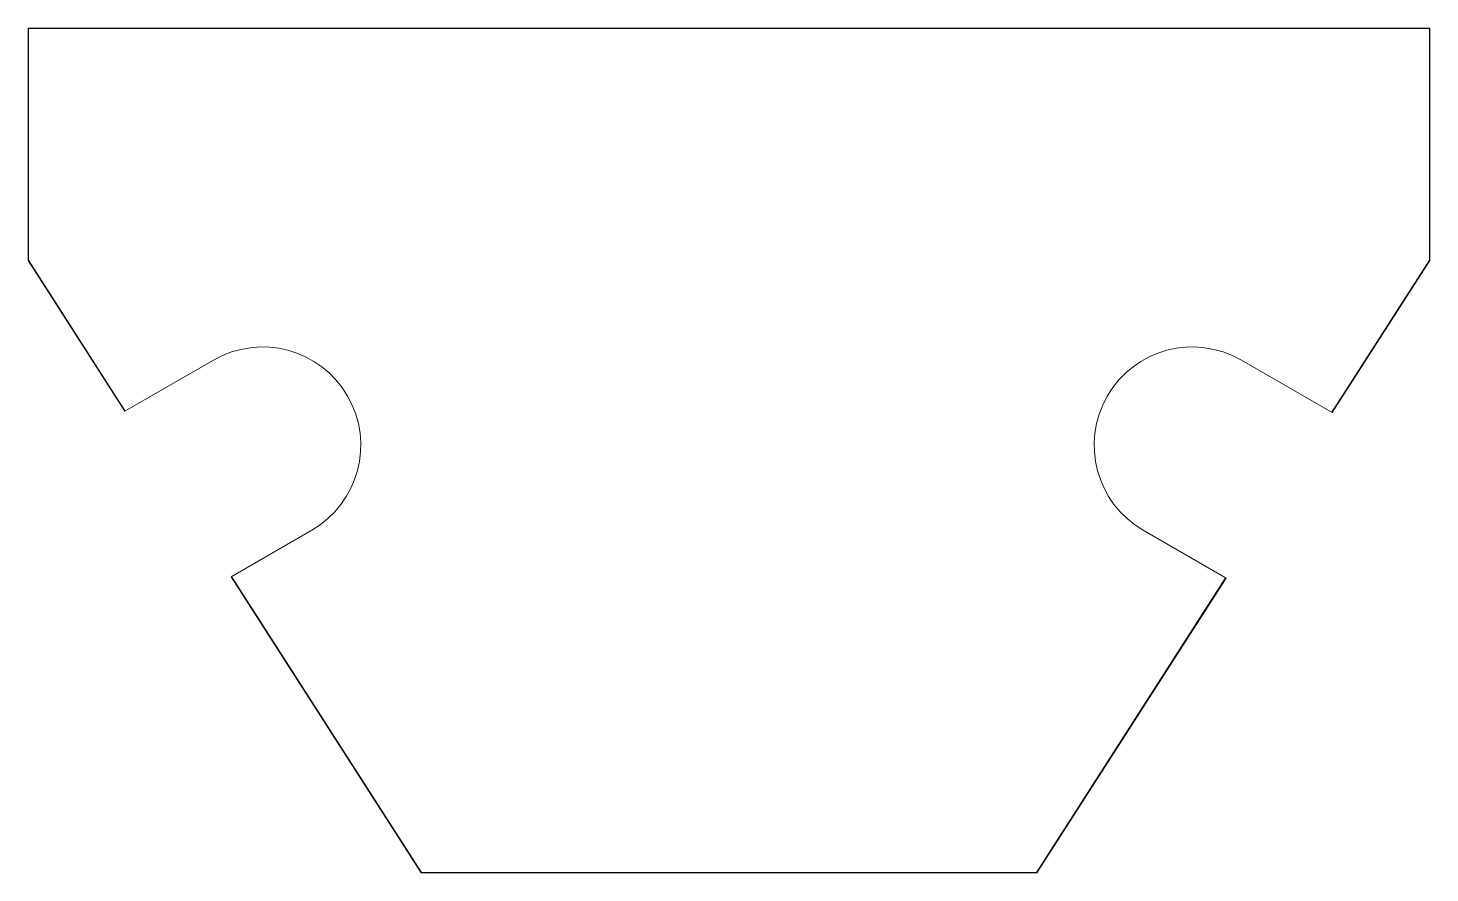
# Model space of a CAD drawing. Header units: millimetres. Extents: x 93.6 to 137.4, y -177.1 to -150.8.
import ezdxf

# ---------------------------------------------------------------- set-up
doc = ezdxf.new("R2010")
doc.units = ezdxf.units.MM
doc.header["$MEASUREMENT"] = 0
doc.layers.add('layer 1', color=7, linetype='Continuous')

msp = doc.modelspace()

# ---------------------------------------------------------------- linework, layer by layer
at = {"layer": 'layer 1', "color": 20, "lineweight": 9}
for points, knots in [([(137.3702, -150.788), (137.3702, -150.788), (93.6441, -150.788), (93.6441, -150.788), (93.6441, -150.788), (93.6441, -150.788), (93.6427, -158.0355), (93.6427, -158.0355), (93.6427, -158.0355), (93.6427, -158.0355), (96.663, -162.7404), (96.663, -162.7404), (96.663, -162.7404), (96.663, -162.7404), (99.4266, -161.1448), (99.4266, -161.1448), (99.4266, -161.1448), (100.8916, -160.299), (102.7648, -160.8009), (103.6106, -162.2659), (103.6106, -162.2659), (104.4564, -163.7309), (103.9545, -165.6041), (102.4895, -166.4499), (102.4895, -166.4499), (102.4895, -166.4499), (99.9759, -167.9011), (99.9759, -167.9011), (99.9759, -167.9011), (99.9759, -167.9011), (105.9066, -177.1397), (105.9066, -177.1397), (105.9066, -177.1397), (105.9066, -177.1397), (125.1066, -177.1397), (125.1066, -177.1397), (125.1066, -177.1397), (125.1066, -177.1397), (131.0109, -167.9419), (131.0109, -167.9419), (131.0109, -167.9419), (131.0109, -167.9419), (128.4267, -166.4499), (128.4267, -166.4499), (128.4267, -166.4499), (126.9617, -165.6041), (126.4598, -163.7309), (127.3056, -162.2659), (127.3056, -162.2659), (128.1514, -160.8009), (130.0246, -160.299), (131.4896, -161.1448), (131.4896, -161.1448), (131.4896, -161.1448), (134.3238, -162.7811), (134.3238, -162.7811), (134.3238, -162.7811), (134.3238, -162.7811), (137.3702, -158.0355), (137.3702, -158.0355), (137.3702, -158.0355), (137.3702, -158.0355), (137.3702, -150.788), (137.3702, -150.788)], [0, 0, 0, 0, 0.0588235, 0.0588235, 0.0588235, 0.0588235, 0.1176471, 0.1176471, 0.1176471, 0.1176471, 0.1764706, 0.1764706, 0.1764706, 0.1764706, 0.2352941, 0.2352941, 0.2352941, 0.2352941, 0.2941176, 0.2941176, 0.2941176, 0.2941176, 0.3529412, 0.3529412, 0.3529412, 0.3529412, 0.4117647, 0.4117647, 0.4117647, 0.4117647, 0.4705882, 0.4705882, 0.4705882, 0.4705882, 0.5294118, 0.5294118, 0.5294118, 0.5294118, 0.5882353, 0.5882353, 0.5882353, 0.5882353, 0.6470588, 0.6470588, 0.6470588, 0.6470588, 0.7058824, 0.7058824, 0.7058824, 0.7058824, 0.7647059, 0.7647059, 0.7647059, 0.7647059, 0.8235294, 0.8235294, 0.8235294, 0.8235294, 0.8823529, 0.8823529, 0.8823529, 0.8823529, 1, 1, 1, 1]), ([(137.3545, -150.8035), (137.3545, -150.8035), (93.6598, -150.8035), (93.6598, -150.8035), (93.6598, -150.8035), (93.6598, -150.8035), (93.6441, -150.788), (93.6441, -150.788)], [0, 0, 0, 0, 0.3333333, 0.3333333, 0.3333333, 0.3333333, 1, 1, 1, 1]), ([(137.3702, -158.0355), (137.3702, -158.0355), (137.3545, -158.0309), (137.3545, -158.0309), (137.3545, -158.0309), (137.3545, -158.0309), (137.3545, -150.8035), (137.3545, -150.8035), (137.3545, -150.8035), (137.3545, -150.8035), (137.3702, -150.788), (137.3702, -150.788)], [0, 0, 0, 0, 0.25, 0.25, 0.25, 0.25, 0.5, 0.5, 0.5, 0.5, 1, 1, 1, 1]), ([(93.6427, -158.0355), (93.6427, -158.0355), (93.6583, -158.0309), (93.6583, -158.0309), (93.6583, -158.0309), (93.6583, -158.0309), (96.6765, -162.7326), (96.6765, -162.7326)], [0, 0, 0, 0, 0.3333333, 0.3333333, 0.3333333, 0.3333333, 1, 1, 1, 1]), ([(125.1066, -177.1397), (125.1066, -177.1397), (125.0979, -177.1241), (125.0979, -177.1241), (125.0979, -177.1241), (125.0979, -177.1241), (130.9973, -167.9341), (130.9973, -167.9341)], [0, 0, 0, 0, 0.3333333, 0.3333333, 0.3333333, 0.3333333, 1, 1, 1, 1]), ([(105.9066, -177.1397), (105.9066, -177.1397), (105.9149, -177.1241), (105.9149, -177.1241), (105.9149, -177.1241), (105.9149, -177.1241), (125.0979, -177.1241), (125.0979, -177.1241)], [0, 0, 0, 0, 0.3333333, 0.3333333, 0.3333333, 0.3333333, 1, 1, 1, 1])]:
    msp.add_open_spline(points, degree=3, knots=knots, dxfattribs=at)
for points in [[(93.6598, -150.8035), (93.6598, -150.8035), (93.6583, -158.0309), (93.6583, -158.0309)], [(134.3102, -162.7733), (134.3102, -162.7733), (137.3545, -158.0309), (137.3545, -158.0309)], [(99.9893, -167.8933), (99.9893, -167.8933), (105.9149, -177.1241), (105.9149, -177.1241)]]:
    msp.add_open_spline(points, degree=3, dxfattribs=at)

doc.saveas('drawing.dxf')
